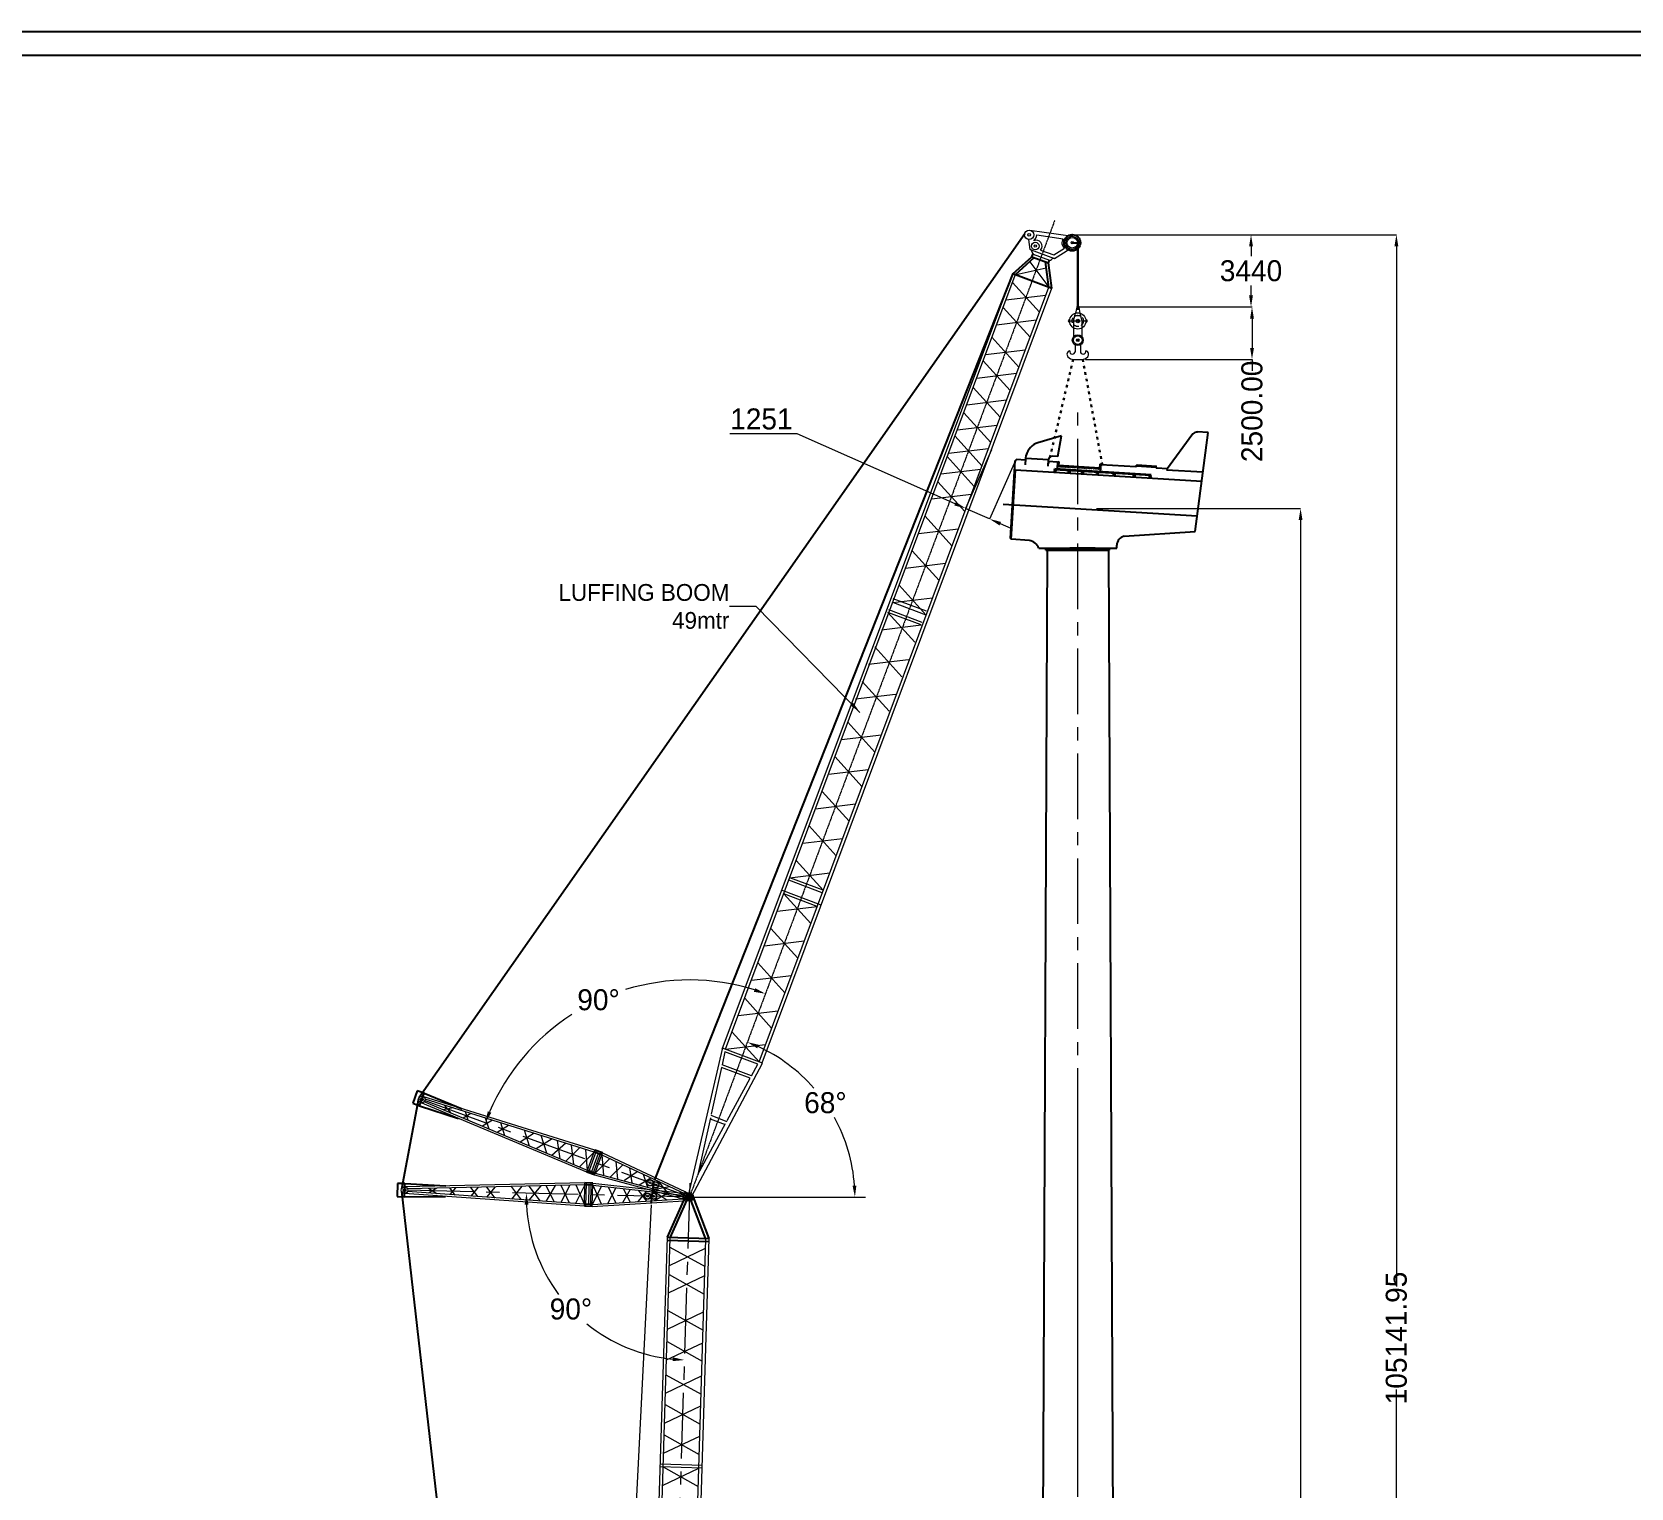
# Model space of a CAD drawing. Header units: millimetres. Extents: x 231823 to 465764730, y -4950 to 144085.
# Drawn here: x 669310 to 745480, y 70034 to 139416 of the extents above; entities that cross this region are included whole.
import ezdxf

# ---------------------------------------------------------------- set-up
doc = ezdxf.new("R2010")
doc.units = ezdxf.units.MM
for name, pattern in [('CENTER', [2, 1.25, -0.25, 0.25, -0.25]), ('DIVIDE2', [0.625, 0.25, -0.125, 0, -0.125, 0, -0.125]), ('HIDDEN', [0.375, 0.25, -0.125])]:
    doc.linetypes.add(name, pattern=pattern)
doc.styles.add('style1', font='aehalf.shx')
doc.dimstyles.new('ISO-25', dxfattribs={"dimtxt": 1000, "dimasz": 550, "dimexe": 1.25, "dimexo": 0.625, "dimgap": 200, "dimtad": 1, "dimtih": 1, "dimtoh": 1, "dimdec": 0, "dimtxsty": 'Standard', "dimcen": 2.5, "dimadec": 0, "dimazin": 0, "dimtfac": 1, "dimtdec": 0, "dimtmove": 0, "dimatfit": 3, "dimfxl": 1, "dimlwd": 5, "dimlwe": 5, "dimarcsym": 0})
doc.dimstyles.get("Standard").update_dxf_attribs({"dimtxt": 1000, "dimasz": 550, "dimexe": 0.18, "dimexo": 150, "dimgap": 0.09, "dimtad": 0, "dimzin": 0, "dimdsep": 46, "dimtxsty": 'style1', "dimcen": 0.09, "dimclrd": 7, "dimclre": 7, "dimadec": 0, "dimazin": 0, "dimtfac": 1, "dimtofl": 0, "dimtmove": 0, "dimatfit": 3, "dimfxl": 1, "dimtolj": 1, "dimtzin": 0, "dimlwd": 5, "dimlwe": 5, "dimarcsym": 0})

# ---------------------------------------------------------------- blocks, each defined once
blk = doc.blocks.new('*D42')
at = {"color": 7, "linetype": 'ByBlock', "lineweight": 5, "ltscale": 50, "transparency": 16777216}
for p, q in [((720013, 116712), (729740, 116712)), ((729740, 116162), (729740, 62847)), ((729740, 25162), (729740, 58376)), ((720072, 24612), (729740, 24612))]:
    blk.add_line(p, q, dxfattribs=at)
at = {"color": 7, "linetype": 'ByBlock', "ltscale": 50, "transparency": 16777216}
for points in [[(729649, 116162), (729832, 116162), (729740, 116712)], [(729649, 25162), (729832, 25162), (729740, 24612)]]:
    blk.add_solid(points, dxfattribs=at)
at = {"layer": 'Defpoints', "color": 0, "linetype": 'ByBlock', "ltscale": 50, "transparency": 16777216}
for p in [(719863, 116712), (719922, 24612), (729740, 24612)]:
    blk.add_point(p, dxfattribs=at)
at = {"color": 0, "linetype": 'ByBlock', "ltscale": 50, "transparency": 16777216, "insert": (729740, 60612), "char_height": 1000, "attachment_point": 5, "rotation": 90, "style": 'style1'}
blk.add_mtext('\\A1;92100.00', dxfattribs=at)
blk = doc.blocks.new('M.Boom-56mtr')
at = {"color": 7, "linetype": 'CENTER', "lineweight": 5, "ltscale": 2500}
blk.add_line((1573, 56648), (0, 0), dxfattribs=at)
at = {"color": 7, "linetype": 'ByBlock', "ltscale": 50}
for p, q in [((524, 54069), (1359, 55958)), ((650, 54040), (1437, 55822)), ((2349, 53985), (1643, 55805)), ((2510, 54013), (1750, 55974)), ((520, 53926), (2506, 53870)), ((524, 54069), (2510, 54013))]:
    blk.add_line(p, q, dxfattribs=at)
at = {"color": 7, "lineweight": 18}
for p, q in [((-811, 7168), (524, 54069)), ((-650, 7223), (650, 54040)), ((1049, 7176), (2349, 53985)), ((1208, 7112), (2510, 54013)), ((2206, 43063), (213, 43119)), ((2209, 43192), (216, 43248)), ((1634, 30067), (-64, 30114)), ((1680, 29894), (-19, 29941)), ((1615, 29376), (-84, 29423)), ((1619, 29505), (-80, 29552)), ((1432, 15205), (-587, 15261)), ((1288, 15771), (-411, 15818)), ((1291, 15900), (-407, 15947)), ((1269, 15080), (-430, 15128)), ((-811, 7168), (-85, 63)), ((1209, 7171), (-810, 7228)), ((1034, 7047), (-642, 7094)), ((-642, 7094), (-571, 6470)), ((91, 54), (1208, 7112)), ((929, 6429), (1034, 7047)), ((929, 6429), (-571, 6470)), ((907, 6300), (-556, 6341)), ((-556, 6341), (-299, 4069)), ((524, 4046), (907, 6300)), ((-299, 4019), (525, 3996)), ((-281, 3905), (32, 1144)), ((-280, 3855), (497, 3833)), ((32, 1144), (497, 3883))]:
    blk.add_line(p, q, dxfattribs=at)
at = {"color": 7, "lineweight": 5}
for p, q in [((614, 52719), (2337, 53550)), ((638, 53597), (2312, 52672)), ((577, 51407), (2300, 52239)), ((601, 52286), (2276, 51360)), ((529, 49688), (2253, 50519)), ((554, 50567), (2228, 49641)), ((488, 48214), (2212, 49045)), ((513, 49092), (2187, 48167)), ((445, 46636), (2168, 47467)), ((469, 47514), (2143, 46589)), ((405, 45211), (2128, 46042)), ((429, 46090), (2104, 45164)), ((365, 43766), (2088, 44597)), ((389, 44644), (2064, 43719)), ((322, 42237), (2046, 43068)), ((347, 43115), (2021, 42189)), ((274, 40480), (1997, 41311)), ((298, 41358), (1973, 40433)), ((225, 38723), (1948, 39555)), ((249, 39602), (1924, 38676)), ((172, 36805), (1895, 37636)), ((196, 37683), (1870, 36758)), ((127, 35210), (1851, 36042)), ((152, 36089), (1826, 35163)), ((79, 33454), (1802, 34285)), ((103, 34332), (1777, 33407)), ((30, 31697), (1753, 32528)), ((54, 32576), (1729, 31650)), ((-19, 29941), (1704, 30772)), ((6, 30819), (1680, 29894)), ((-108, 28545), (1615, 29376)), ((-84, 29423), (1591, 28498)), ((-157, 26788), (1566, 27620)), ((-132, 27667), (1542, 26741)), ((-181, 25910), (1493, 24985)), ((-205, 25032), (1518, 25863)), ((-212, 22973), (1511, 23804)), ((-188, 23852), (1486, 22926)), ((-237, 22095), (1438, 21170)), ((-261, 21217), (1462, 22048)), ((-310, 19460), (1413, 20291)), ((-285, 20338), (1389, 19413)), ((-359, 17704), (1365, 18535)), ((-334, 18582), (1340, 17656)), ((-407, 15947), (1316, 16778)), ((-383, 16825), (1291, 15900)), ((-454, 14249), (1269, 15080)), ((-430, 15128), (1244, 14202)), ((-503, 12493), (1220, 13324)), ((-479, 13371), (1196, 12446)), ((-552, 10736), (1171, 11567)), ((-528, 11614), (1147, 10689)), ((-602, 8940), (1121, 9771)), ((-577, 9818), (1097, 8893)), ((-650, 7223), (1074, 8054)), ((-625, 8101), (1049, 7176))]:
    blk.add_line(p, q, dxfattribs=at)
at = {"color": 7, "lineweight": 18, "ltscale": 50}
blk.add_circle((1554, 55980), 196, dxfattribs=at)
blk.add_circle((0, 0), 106)
blk = doc.blocks.new('Boom divider-01')
at = {"color": 7, "lineweight": 18, "ltscale": 50}
for p, q in [((-4368, -1576), (-70, 140)), ((-4326, -1660), (-308, -56)), ((-3909, -2487), (-229, -214)), ((-3867, -2572), (70, -140)), ((-4707, -1747), (-12189, -5964)), ((-4665, -1831), (-12023, -5980)), ((-4206, -2742), (-4707, -1747)), ((-4137, -2708), (-4638, -1712)), ((-4495, -1746), (-4079, -2573)), ((-3935, -2606), (-4437, -1611)), ((-3867, -2572), (-4368, -1576)), ((-4206, -2742), (-12048, -6243)), ((-4248, -2658), (-11962, -6098))]:
    blk.add_line(p, q, dxfattribs=at)
at = {"color": 7, "linetype": 'CENTER', "lineweight": 5, "ltscale": 2500}
blk.add_line((-269, -135), (-12425, -6257), dxfattribs=at)
at = {"color": 7, "lineweight": 5, "ltscale": 50}
for p, q in [((-2056, -1343), (-1925, -702)), ((-1572, -561), (-883, -618)), ((-1386, -929), (-1022, -341)), ((-3909, -2487), (-3941, -1507)), ((-3642, -1387), (-2963, -1903)), ((-3283, -2100), (-3293, -1248)), ((-2970, -1119), (-2369, -1536)), ((-2667, -1720), (-2645, -989)), ((-2303, -852), (-1710, -1129)), ((-5292, -2184), (-5280, -3118)), ((-4248, -2658), (-5031, -2037)), ((-4665, -1831), (-4632, -2829)), ((-4326, -1660), (-3557, -2270)), ((-6495, -2863), (-6674, -3740)), ((-5549, -3238), (-6270, -2736)), ((-5905, -2530), (-5931, -3409)), ((-4906, -2951), (-5649, -2386)), ((-6989, -3880), (-7706, -3545)), ((-7278, -3304), (-7436, -4079)), ((-6168, -3514), (-6979, -3136)), ((-8893, -4729), (-9392, -4496)), ((-9094, -4328), (-9204, -4868)), ((-8138, -4406), (-8731, -4129)), ((-8388, -3930), (-8516, -4557)), ((-10807, -5294), (-11054, -5693)), ((-9882, -5170), (-10268, -4990)), ((-10037, -4860), (-10122, -5277)), ((-10011, -4735), (-10011, -4736)), ((-9764, -5225), (-9765, -5224)), ((-10691, -5531), (-11158, -5492))]:
    blk.add_line(p, q, dxfattribs=at)
at = {"color": 7, "ltscale": 50}
for p, q in [((-4368, -1576), (-4707, -1747)), ((-4326, -1660), (-4665, -1831)), ((-4600, -1789), (-4600, -1789)), ((-4329, -1653), (-4329, -1653)), ((-3909, -2487), (-4248, -2658)), ((-3867, -2572), (-4206, -2742))]:
    blk.add_line(p, q, dxfattribs=at)
at = {"color": 7, "lineweight": 5}
for p, q in [((-4353, -2270), (-4362, -2267)), ((-4083, -2134), (-4091, -2131))]:
    blk.add_line(p, q, dxfattribs=at)
at = {"color": 7, "linetype": 'ByBlock', "ltscale": 50}
for p, q in [((-12262, -5820), (-10486, -5003)), ((-12262, -5820), (-12568, -5975)), ((-12568, -5975), (-12281, -6540)), ((-11976, -6386), (-12262, -5820)), ((-11976, -6386), (-10259, -5444)), ((-12281, -6540), (-11976, -6386))]:
    blk.add_line(p, q, dxfattribs=at)
for radius in [157, 108]:
    blk.add_circle((0, 0), radius)
at = {"color": 7, "lineweight": 18, "ltscale": 50}
for centre, radius in [((-1783, -898), 151), ((-1783, -898), 139), ((-1522, -766), 151), ((-1522, -766), 139), ((-1522, -766), 39.4), ((-1783, -898), 39.4), ((-12119, -6104), 157)]:
    blk.add_circle(centre, radius, dxfattribs=at)
at = {"color": 7, "lineweight": 18}
blk.add_circle((-12119, -6104), 62.4, dxfattribs=at)
blk.add_circle((-12119, -6104), 62.4, dxfattribs=at)
at = {"color": 7, "linetype": 'HIDDEN', "lineweight": 18, "ltscale": 1500}
for radius in [62.4, 49.9]:
    blk.add_circle((-12119, -6104), radius, dxfattribs=at)
blk = doc.blocks.new('boom divider-02')
at = {"color": 7, "linetype": 'ByBlock', "ltscale": 50}
for p, q in [((-13120, 4638), (-13316, 4036)), ((-12795, 4532), (-13120, 4638)), ((-13316, 4036), (-12991, 3930)), ((-12991, 3930), (-12795, 4532)), ((-12991, 3930), (-11110, 3384)), ((-12795, 4532), (-10959, 3857))]:
    blk.add_line(p, q, dxfattribs=at)
at = {"color": 7, "linetype": 'CENTER', "lineweight": 5, "ltscale": 2500}
blk.add_line((-286, 94), (-13218, 4337), dxfattribs=at)
at = {"color": 7, "lineweight": 18, "ltscale": 50}
for p, q in [((-4915, 1026), (-12942, 4081)), ((-4567, 2085), (-12844, 4379)), ((-4885, 1116), (-12778, 4124)), ((-4597, 1996), (-12738, 4250)), ((-4915, 1026), (-4567, 2085)), ((-4842, 1002), (-4494, 2061)), ((-4417, 1936), (-4705, 1057)), ((-4627, 932), (-4280, 1991)), ((-4554, 908), (-4207, 1967)), ((-4236, 1877), (-245, 172)), ((-4207, 1967), (49, 149)), ((-4554, 908), (-49, -149)), ((-4525, 997), (-293, 5))]:
    blk.add_line(p, q, dxfattribs=at)
at = {"color": 7, "lineweight": 5, "ltscale": 50}
for p, q in [((-11392, 3878), (-11848, 3769)), ((-11477, 3628), (-11781, 3985)), ((-10540, 3642), (-10895, 3406)), ((-10649, 3312), (-10796, 3712)), ((-10605, 3191), (-10605, 3192)), ((-10434, 3712), (-10435, 3711)), ((-9497, 3353), (-9956, 3048)), ((-9638, 2927), (-9827, 3444)), ((-8716, 3136), (-9249, 2783)), ((-8875, 2623), (-9099, 3237)), ((-7488, 2796), (-8147, 2359)), ((-7689, 2184), (-7961, 2927)), ((-6622, 2556), (-7367, 2062)), ((-6850, 1864), (-7157, 2705)), ((-5969, 2376), (-6608, 1772)), ((-6216, 1623), (-6373, 2488)), ((-5558, 1372), (-5686, 2297)), ((-5290, 2188), (-5942, 1518)), ((-4597, 1996), (-5279, 1265)), ((-4885, 1116), (-5002, 2108)), ((-4525, 997), (-3855, 1715)), ((-4236, 1877), (-4122, 903)), ((-3559, 1588), (-3442, 743)), ((-3808, 829), (-3213, 1440)), ((-3120, 712), (-2530, 1142)), ((-2893, 1304), (-2763, 584)), ((-2404, 500), (-1859, 862)), ((-2233, 1022), (-2008, 407)), ((-1638, 320), (-965, 480)), ((-1509, 712), (-1062, 185))]:
    blk.add_line(p, q, dxfattribs=at)
at = {"color": 7, "ltscale": 50}
for p, q in [((-4236, 1877), (-4597, 1996)), ((-4207, 1967), (-4567, 2085)), ((-4521, 1979), (-4521, 1979)), ((-4234, 1885), (-4234, 1885)), ((-4554, 908), (-4915, 1026)), ((-4525, 997), (-4885, 1116))]:
    blk.add_line(p, q, dxfattribs=at)
at = {"color": 7, "lineweight": 5}
for p, q in [((-4687, 1465), (-4690, 1473)), ((-4399, 1370), (-4402, 1379))]:
    blk.add_line(p, q, dxfattribs=at)
at = {"color": 7, "lineweight": 18, "ltscale": 50}
for centre, radius in [((-12893, 4230), 157), ((-1897, 623), 151), ((-1897, 623), 139), ((-1897, 623), 39.4), ((-1619, 531), 151), ((-1619, 531), 139), ((-1619, 531), 39.4), ((0, 0), 157), ((0, 0), 157)]:
    blk.add_circle(centre, radius, dxfattribs=at)
at = {"color": 7, "lineweight": 18}
for centre in [(-12893, 4230), (-12893, 4230), (0, 0), (0, 0), (0, 0), (0, 0)]:
    blk.add_circle(centre, 62.4, dxfattribs=at)
at = {"color": 7, "linetype": 'HIDDEN', "lineweight": 18, "ltscale": 1500}
for centre, radius in [((-12893, 4230), 62.4), ((-12893, 4230), 49.9), ((0, 0), 62.4), ((0, 0), 62.4), ((0, 0), 49.9), ((0, 0), 49.9)]:
    blk.add_circle(centre, radius, dxfattribs=at)
blk.add_arc((-71, 31), 223, 112.82222, 216.46257)
blk = doc.blocks.new('*D43')
at = {"color": 7, "linetype": 'ByBlock', "lineweight": 5, "ltscale": 50, "transparency": 16777216}
for start, end in [(50.75056, 85.30582), (2.90398, 37.45924)]:
    blk.add_arc((699622, 24612), 10853, start, end, dxfattribs=at)
at = {"color": 7, "linetype": 'ByBlock', "ltscale": 50, "transparency": 16777216}
for points in [[(700505, 35336), (700515, 35519), (699961, 35459)], [(710552, 25164), (710369, 25159), (710475, 24612)]]:
    blk.add_solid(points, dxfattribs=at)
at = {"layer": 'Defpoints', "color": 0, "linetype": 'ByBlock', "ltscale": 50, "transparency": 16777216}
for p in [(701412, 81900), (699950, 35095), (709077, 29940), (684960, 24612), (735159, 24612)]:
    blk.add_point(p, dxfattribs=at)
at = {"color": 0, "linetype": 'ByBlock', "ltscale": 50, "transparency": 16777216, "insert": (707415, 32165), "char_height": 1000, "attachment_point": 5, "rotation": 314.1049, "style": 'style1'}
blk.add_mtext('\\A1;88.2°', dxfattribs=at)
blk = doc.blocks.new('*D40')
at = {"color": 7, "linetype": 'ByBlock', "lineweight": 5, "ltscale": 50, "transparency": 16777216}
for p, q in [((719277, 126313), (727426, 126313)), ((727426, 125763), (727426, 124363)), ((719496, 123813), (727426, 123813)), ((727426, 123813), (727426, 123263))]:
    blk.add_line(p, q, dxfattribs=at)
at = {"color": 7, "linetype": 'ByBlock', "ltscale": 50, "transparency": 16777216}
for points in [[(727334, 125763), (727518, 125763), (727426, 126313)], [(727334, 124363), (727518, 124363), (727426, 123813)]]:
    blk.add_solid(points, dxfattribs=at)
at = {"layer": 'Defpoints', "color": 0, "linetype": 'ByBlock', "ltscale": 50, "transparency": 16777216}
for p in [(719127, 126313), (727426, 126313), (719346, 123813)]:
    blk.add_point(p, dxfattribs=at)
at = {"color": 0, "linetype": 'ByBlock', "ltscale": 50, "transparency": 16777216, "insert": (727426, 121337), "char_height": 1000, "attachment_point": 5, "rotation": 90, "style": 'style1'}
blk.add_mtext('\\A1;2500.00', dxfattribs=at)
blk = doc.blocks.new('*D41')
at = {"color": 7, "linetype": 'ByBlock', "lineweight": 5, "ltscale": 50, "transparency": 16777216}
for p, q in [((719079, 129754), (734304, 129754)), ((734304, 129204), (734304, 79634)), ((734304, 25162), (734304, 74732)), ((723840, 24612), (734304, 24612))]:
    blk.add_line(p, q, dxfattribs=at)
at = {"color": 7, "linetype": 'ByBlock', "ltscale": 50, "transparency": 16777216}
for points in [[(734212, 129204), (734396, 129204), (734304, 129754)], [(734212, 25162), (734396, 25162), (734304, 24612)]]:
    blk.add_solid(points, dxfattribs=at)
at = {"layer": 'Defpoints', "color": 0, "linetype": 'ByBlock', "ltscale": 50, "transparency": 16777216}
for p in [(718929, 129754), (723690, 24612), (734304, 24612)]:
    blk.add_point(p, dxfattribs=at)
at = {"color": 0, "linetype": 'ByBlock', "ltscale": 50, "transparency": 16777216, "insert": (734304, 77183), "char_height": 1000, "attachment_point": 5, "rotation": 90, "style": 'style1'}
blk.add_mtext('\\A1;105141.95', dxfattribs=at)
blk = doc.blocks.new('49m Main boom')
at = {"color": 7, "linetype": 'CENTER', "lineweight": 5, "ltscale": 20}
blk.add_line((9226, 48826), (0, 0), dxfattribs=at)
at = {"color": 7, "lineweight": 18, "ltscale": 50}
for p, q in [((8130, 48161), (10208, 48229)), ((8498, 47998), (9771, 48025)), ((8317, 47256), (8167, 47722)), ((8317, 47256), (9529, 47030)), ((8802, 47320), (9465, 47196)), ((9465, 47196), (9904, 47606)), ((9529, 47030), (10162, 47612)), ((8492, 47072), (9299, 46921))]:
    blk.add_line(p, q, dxfattribs=at)
for p, q in [((7685, 45978), (8454, 46934)), ((7820, 45960), (8569, 46912)), ((8454, 46934), (8481, 47075)), ((9490, 45644), (9121, 46810)), ((9278, 46780), (9305, 46921)), ((9647, 45614), (9278, 46780)), ((7685, 45985), (9647, 45614))]:
    blk.add_line(p, q)
at = {"color": 7, "lineweight": 5, "ltscale": 50}
for p, q in [((9219, 46511), (7864, 45951)), ((8393, 46683), (9485, 45645))]:
    blk.add_line(p, q, dxfattribs=at)
at = {"color": 7, "linetype": 'ByBlock', "ltscale": 50}
blk.add_line((8454, 46934), (9279, 46778), dxfattribs=at)
at = {"color": 7, "lineweight": 18}
for p, q in [((334, 7206), (7690, 45984)), ((502, 7235), (7815, 45931)), ((2172, 6919), (9490, 45644)), ((2330, 6890), (9647, 45614)), ((6374, 29429), (4705, 29744)), ((6246, 28750), (4576, 29065)), ((6270, 28877), (4600, 29192)), ((6392, 29250), (4722, 29566)), ((3769, 15368), (2099, 15684)), ((3793, 15495), (2123, 15810)), ((3822, 14786), (1837, 15161)), ((3640, 14689), (1971, 15005)), ((334, 7206), (-74, 70)), ((98, 39), (2337, 6888)), ((2337, 6888), (345, 7265)), ((490, 7106), (461, 6479)), ((2137, 6795), (490, 7106)), ((455, 6349), (349, 4065)), ((1893, 6077), (455, 6349)), ((1935, 6201), (461, 6479)), ((1935, 6201), (2137, 6795)), ((1158, 3912), (1893, 6077)), ((341, 3900), (213, 1125)), ((333, 3851), (1098, 3706)), ((341, 4015), (1151, 3862)), ((213, 1125), (1105, 3756))]:
    blk.add_line(p, q, dxfattribs=at)
at = {"color": 7, "lineweight": 5}
for p, q in [((7582, 44702), (9415, 45249)), ((7745, 45565), (9252, 44386)), ((7510, 44317), (9016, 43139)), ((7346, 43454), (9180, 44002)), ((7228, 42829), (8735, 41650)), ((7065, 41966), (8898, 42514)), ((6843, 40791), (8676, 41339)), ((7006, 41654), (8513, 40475)), ((6591, 39457), (8424, 40005)), ((6754, 40321), (8261, 39142)), ((6516, 39059), (8023, 37880)), ((6353, 38196), (8186, 38744)), ((6132, 37028), (7965, 37576)), ((6295, 37891), (7802, 36713)), ((6101, 36861), (7607, 35682)), ((5937, 35997), (7770, 36545)), ((5701, 34746), (7534, 35294)), ((5864, 35609), (7371, 34430)), ((5375, 33019), (7208, 33567)), ((5538, 33883), (7045, 32704)), ((5212, 32156), (6718, 30977)), ((5048, 31293), (6881, 31840)), ((4722, 29566), (6555, 30114)), ((4885, 30429), (6392, 29250)), ((4576, 29065), (6083, 27886)), ((4413, 28202), (6246, 28750)), ((4087, 26475), (5920, 27023)), ((4250, 27339), (5757, 26160)), ((3761, 24749), (5594, 25296)), ((3924, 25612), (5430, 24433)), ((3428, 22717), (5261, 23265)), ((3591, 23580), (5098, 22402)), ((3102, 20990), (4935, 21538)), ((3265, 21854), (4772, 20675)), ((2775, 19264), (4608, 19812)), ((2939, 20127), (4445, 18948)), ((2612, 18400), (4119, 17222)), ((2449, 17537), (4282, 18085)), ((2123, 15810), (3956, 16358)), ((2286, 16674), (3793, 15495)), ((1807, 14141), (3640, 14689)), ((1971, 15005), (3477, 13826)), ((1481, 12415), (3314, 12963)), ((1644, 13278), (3151, 12099)), ((1318, 11551), (2825, 10373)), ((1155, 10688), (2988, 11236)), ((821, 8923), (2654, 9470)), ((984, 9786), (2491, 8607)), ((502, 7235), (2335, 7783)), ((666, 8098), (2172, 6919))]:
    blk.add_line(p, q, dxfattribs=at)
at = {"color": 7, "lineweight": 18, "ltscale": 50}
for centre, radius in [((8145, 47941), 220), ((8145, 47941), 65.3), ((10230, 47917), 313), ((10230, 47917), 253), ((8519, 47462), 183), ((8519, 47462), 57.2), ((10230, 47917), 53.9)]:
    blk.add_circle(centre, radius, dxfattribs=at)
at = {"color": 7, "ltscale": 50}
blk.add_circle((10230, 47917), 388, dxfattribs=at)
blk.add_circle((0, 0), 106)
at = {"color": 7, "lineweight": 18, "ltscale": 50}
for centre, radius, start, end in [((8145, 47941), 357, 317.05911, 9.08923), ((10044, 47881), 309, 152.25736, 242.96992), ((8304, 47144), 113, 3.48073, 83.18774), ((8568, 47471), 279, 327.05779, 125.48363), ((8515, 47169), 100, 190.55848, 256.90988), ((9313, 47021), 100, 261.98242, 328.33381), ((9501, 46921), 113, 75.70455, 155.41156)]:
    blk.add_arc(centre, radius, start, end, dxfattribs=at)
blk = doc.blocks.new('*D56')
at = {"color": 0, "lineweight": 5, "transparency": 16777216}
for p, q in [((705756, 120270), (702556, 120270)), ((713282, 116939), (705756, 120270)), ((715019, 119507), (713784, 116715)), ((716164, 119001), (714928, 116209)), ((714929, 116210), (713785, 116717)), ((715432, 115988), (715935, 115765))]:
    blk.add_line(p, q, dxfattribs=at)
at = {"color": 0, "transparency": 16777216}
for points in [[(713319, 117023), (713244, 116855), (713785, 116717)], [(715469, 116071), (715395, 115904), (714929, 116210)]]:
    blk.add_solid(points, dxfattribs=at)
at = {"layer": 'Defpoints', "color": 0, "transparency": 16777216}
for p in [(715020, 119508), (716164, 119001), (713785, 116717)]:
    blk.add_point(p, dxfattribs=at)
at = {"color": 0, "transparency": 16777216, "insert": (704056, 120970), "char_height": 1000, "attachment_point": 5}
blk.add_mtext('1251', dxfattribs=at)
blk = doc.blocks.new('*D57')
at = {"color": 0, "lineweight": 5, "transparency": 16777216}
for start, end in [(41.20485, 65.49998), (3.99733, 28.76392)]:
    blk.add_arc((700625, 83896), 7885, start, end, dxfattribs=at)
at = {"color": 0, "transparency": 16777216}
for points in [[(703860, 90986), (703930, 91156), (703387, 91281)], [(708582, 84449), (708399, 84442), (708510, 83896)]]:
    blk.add_solid(points, dxfattribs=at)
at = {"layer": 'Defpoints', "color": 0, "transparency": 16777216}
for p in [(718029, 130438), (707874, 86998), (700625, 83896), (700625, 83896), (709013, 83896)]:
    blk.add_point(p, dxfattribs=at)
at = {"color": 0, "transparency": 16777216, "insert": (707104, 88390), "char_height": 1000, "attachment_point": 5}
blk.add_mtext('68%%D', dxfattribs=at)
blk = doc.blocks.new('*D67')
at = {"color": 0, "lineweight": 5, "transparency": 16777216}
for start, end in [(72.54332, 107.11176), (122.78915, 156.90737)]:
    blk.add_arc((700625, 83896), 10347, start, end, dxfattribs=at)
at = {"color": 0, "transparency": 16777216}
for points in [[(703759, 93853), (703699, 93679), (704249, 93587)], [(691192, 87920), (691022, 87988), (690905, 87443)]]:
    blk.add_solid(points, dxfattribs=at)
at = {"layer": 'Defpoints', "color": 0, "transparency": 16777216}
for p in [(718029, 130438), (698891, 94096), (687556, 88665), (700342, 83999), (700625, 83896)]:
    blk.add_point(p, dxfattribs=at)
at = {"color": 0, "transparency": 16777216, "insert": (696297, 93294), "char_height": 1000, "attachment_point": 5}
blk.add_mtext('90°', dxfattribs=at)
blk = doc.blocks.new('*D68')
at = {"color": 0, "lineweight": 5, "transparency": 16777216}
for start, end in [(182.65657, 216.65403), (231.01251, 264.15053)]:
    blk.add_arc((700625, 83896), 7765, start, end, dxfattribs=at)
at = {"color": 0, "transparency": 16777216}
for points in [[(692777, 83535), (692960, 83537), (692862, 84086)], [(699839, 76263), (699827, 76080), (700382, 76135)]]:
    blk.add_solid(points, dxfattribs=at)
at = {"layer": 'Defpoints', "color": 0, "transparency": 16777216}
for p in [(700646, 84565), (686718, 84236), (700324, 83903), (693799, 80195), (698875, 27923)]:
    blk.add_point(p, dxfattribs=at)
at = {"color": 0, "transparency": 16777216, "insert": (694983, 78560), "char_height": 1000, "attachment_point": 5}
blk.add_mtext('90°', dxfattribs=at)
blk = doc.blocks.new('*D72')
at = {"color": 0, "lineweight": 5, "transparency": 16777216}
for p, q in [((718929, 129754), (727380, 129754)), ((727379, 129204), (727379, 128733)), ((727379, 126863), (727379, 127333)), ((719127, 126313), (727380, 126313))]:
    blk.add_line(p, q, dxfattribs=at)
at = {"color": 0, "transparency": 16777216}
for points in [[(727287, 129204), (727471, 129204), (727379, 129754)], [(727287, 126863), (727471, 126863), (727379, 126313)]]:
    blk.add_solid(points, dxfattribs=at)
at = {"layer": 'Defpoints', "color": 0, "transparency": 16777216}
for p in [(718929, 129754), (719127, 126313), (727379, 126313)]:
    blk.add_point(p, dxfattribs=at)
at = {"color": 0, "transparency": 16777216, "insert": (727379, 128033), "char_height": 1000, "attachment_point": 5}
blk.add_mtext('3440', dxfattribs=at)

msp = doc.modelspace()

# ---------------------------------------------------------------- linework, layer by layer
at = {"color": 7, "linetype": 'ByBlock', "ltscale": 50}
for p, q in [((687757.01, 88658.92), (716601.262, 129812.186)), ((686912.737, 84173.656), (693331.279, 28103.963))]:
    msp.add_line(p, q, dxfattribs=at)
for p, q in [((718862.609, 129371.578), (719250.26, 129371.578)), ((719126.683, 126240.074), (719126.678, 129371.578)), ((719126.679, 129371.578), (719126.679, 126182.046)), ((716026.772, 127901.22), (698957.027, 84714.612)), ((719126.688, 126199.198), (719126.688, 126334.878)), ((725334.575, 120323.09), (724813.56, 120354.811)), ((718358.534, 120167.8), (717230.527, 119845.869)), ((718174.741, 119183.824), (718358.534, 120167.8)), ((724608.995, 120261.012), (723350.862, 118550.336)), ((724718.831, 115620.525), (725334.575, 120323.09)), ((715915.589, 115280.37), (716142.221, 119002.739)), ((716141.491, 119002.788), (716186.582, 118999.768)), ((716186.582, 118999.768), (716189.871, 119043.717)), ((716651.343, 119015.621), (716189.871, 119043.717)), ((716637.284, 118784.702), (716656.045, 119092.836)), ((716656.045, 119092.836), (716665.425, 119246.903)), ((717735.065, 119027.141), (716656.045, 119092.836)), ((717716.305, 118719.007), (717735.065, 119027.141)), ((718168.11, 118923.274), (717730.364, 118949.926)), ((718174.904, 119184.699), (717922.105, 119200.091)), ((718170.132, 118942.326), (718132.335, 118586.294)), ((718170.132, 118942.326), (718222.934, 118939.111)), ((718222.934, 118939.111), (718203.024, 118751.569)), ((715958.586, 115242.95), (716159.131, 118536.851)), ((716111.912, 118504.923), (716157.003, 118501.903)), ((725029.97, 117996.761), (716159.131, 118536.851)), ((725030.225, 117991.901), (716159.386, 118531.99)), ((718020.054, 118557.047), (718034.759, 118592.235)), ((722610.116, 118277.587), (718020.054, 118557.047)), ((718026.721, 118518.515), (718029.033, 118556.5)), ((722615.216, 118313.359), (718034.759, 118592.235)), ((718044.125, 118517.455), (718046.438, 118555.44)), ((718061.53, 118516.396), (718063.843, 118554.381)), ((720160.164, 118632.411), (718203.024, 118751.569)), ((718699.317, 118477.565), (718701.63, 118515.55)), ((718716.722, 118476.505), (718719.034, 118514.49)), ((718734.126, 118475.445), (718736.439, 118513.431)), ((719331.82, 118439.056), (719334.133, 118477.041)), ((719349.225, 118437.996), (719351.538, 118475.981)), ((719366.63, 118436.936), (719368.942, 118474.921)), ((720042.057, 118395.814), (720044.37, 118433.799)), ((720059.461, 118394.754), (720061.774, 118432.739)), ((720076.866, 118393.695), (720079.179, 118431.68)), ((720174.831, 118820.273), (720160.164, 118632.411)), ((720174.831, 118820.273), (720227.587, 118817.061)), ((720227.587, 118817.061), (720199.743, 118460.422)), ((721884.089, 118697.032), (720226.097, 118797.976)), ((720845.792, 118346.879), (720848.105, 118384.865)), ((720863.197, 118345.82), (720865.51, 118383.805)), ((720880.602, 118344.76), (720882.914, 118382.745)), ((721795.829, 118289.038), (721798.141, 118327.023)), ((721813.233, 118287.978), (721815.546, 118325.963)), ((721830.638, 118286.918), (721832.951, 118324.903)), ((721923.233, 118725.722), (721928.623, 118770.638)), ((721924.87, 118739.367), (722862.233, 118682.297)), ((721927.562, 118761.8), (722864.925, 118704.73)), ((721948.974, 118782.717), (722855.3, 118727.537)), ((722558.443, 118242.607), (722560.756, 118280.592)), ((722575.848, 118241.547), (722578.161, 118279.532)), ((722593.253, 118240.488), (722595.565, 118278.473)), ((722610.116, 118277.587), (722615.216, 118313.359)), ((722861.202, 118673.71), (722866.228, 118715.589)), ((723391.264, 118605.269), (722892.101, 118635.66)), ((723350.862, 118550.336), (725089.399, 118450.627)), ((715569.573, 116919.69), (724815.234, 116356.78)), ((715915.589, 115280.37), (715960.714, 115277.897)), ((716821.284, 115190.426), (715958.586, 115242.95)), ((721336.061, 115388.49), (724718.831, 115620.525)), ((717664.538, 114721.183), (717262.036, 25788.729)), ((717272.459, 114811.623), (720980.916, 114811.623)), ((720588.837, 114721.142), (720991.34, 25788.729)), ((720980.916, 114811.623), (720980.916, 114965.178)), ((687729.14, 88575.006), (686909.338, 84272.087)), ((698799.664, 83590.322), (698948.207, 84679.488))]:
    msp.add_line(p, q)
at = {"color": 7, "lineweight": 13}
for p, q in [((718929.054, 125647.524), (719021.836, 126020.68)), ((719080.405, 126300.366), (719021.836, 126020.68)), ((719172.951, 126300.366), (719231.495, 126020.68)), ((719231.495, 126020.68), (719324.277, 125647.524)), ((718929.054, 125647.524), (718929.054, 124899.316)), ((719324.277, 125647.524), (719324.277, 124899.316)), ((719004.369, 124499.259), (719004.369, 124164.89)), ((719248.962, 124499.259), (719248.962, 124164.89)), ((718907.227, 123813.19), (719346.114, 123813.19))]:
    msp.add_line(p, q, dxfattribs=at)
at = {"color": 7, "linetype": 'CENTER', "lineweight": 13, "ltscale": 300}
msp.add_line((718739.065, 125647.524), (719514.267, 125647.524), dxfattribs=at)
at = {"color": 7, "linetype": 'DIVIDE2', "lineweight": 30, "ltscale": 500}
for p, q in [((718907.227, 123813.19), (717730.364, 118849.926)), ((719363.167, 123814.533), (720313.976, 118692.626))]:
    msp.add_line(p, q, dxfattribs=at)
at = {"color": 7, "linetype": 'CENTER', "lineweight": 5, "ltscale": 2500}
for p, q in [((719126.688, 71911.623), (719126.688, 121738.944)), ((719126.688, 24611.623), (719126.688, 87621.153))]:
    msp.add_line(p, q, dxfattribs=at)
at = {"color": 7, "ltscale": 50}
for p, q in [((717609.774, 114721.184), (717609.774, 114811.623)), ((717609.774, 114721.184), (720643.601, 114721.141)), ((719953.215, 114811.623), (718749.838, 114811.623)), ((720643.601, 114721.141), (720643.601, 114847.174))]:
    msp.add_line(p, q, dxfattribs=at)
at = {"lineweight": 9}
msp.add_line((700624.673, 83895.805), (709013.229, 83895.805), dxfattribs=at)
at = {"color": 7, "lineweight": 9, "ltscale": 50}
msp.add_line((698812.691, 83520.697), (696011.098, 28014.588), dxfattribs=at)
at = {"color": 7, "ltscale": 50}
for points in [[(587601.03, 1615.561), (781556.439, 1615.561), (781556.439, 139416.414), (587601.03, 139416.414)], [(588728.718, 2743.249), (780428.751, 2743.249), (780428.751, 138288.727), (588728.718, 138288.727)]]:
    msp.add_lwpolyline(points, close=True, dxfattribs=at)
for points in [[(718013.678, 118519.309), (718074.573, 118515.602), (718070.934, 118455.838), (718010.039, 118459.545)], [(718686.274, 118478.359), (718747.169, 118474.651), (718743.53, 118414.888), (718682.635, 118418.595)], [(719318.777, 118439.85), (719379.672, 118436.142), (719376.034, 118376.379), (719315.139, 118380.086)], [(720029.014, 118396.608), (720089.909, 118392.9), (720086.27, 118333.137), (720025.375, 118336.844)], [(720832.749, 118347.674), (720893.645, 118343.966), (720890.006, 118284.202), (720829.111, 118287.91)], [(721782.786, 118289.832), (721843.681, 118286.124), (721840.042, 118226.361), (721779.147, 118230.068)], [(722545.4, 118243.401), (722606.295, 118239.693), (722602.657, 118179.93), (722541.762, 118183.637)]]:
    msp.add_lwpolyline(points, close=True)
at = {"color": 7, "lineweight": 13}
for centre, radius in [((719126.666, 125647.524), 387.601), ((719126.666, 125647.524), 83.509), ((719126.683, 126240.074), 48.715), ((719126.666, 125647.524), 46.256), ((719126.666, 124729.4), 260.618), ((719126.666, 125647.524), 18.819), ((719126.666, 124731.611), 58.994), ((719126.666, 124731.611), 29.154)]:
    msp.add_circle(centre, radius, dxfattribs=at)
at = {"color": 7, "linetype": 'HIDDEN', "lineweight": 13, "ltscale": 1000}
msp.add_circle((719126.666, 125647.524), 266.574, dxfattribs=at)
at = {"color": 7, "lineweight": 13, "ltscale": 50}
msp.add_circle((719126.666, 124731.611), 210.959, dxfattribs=at)
for centre, radius in [((718184.326, 118835.811), 5.595), ((718184.326, 118835.811), 2.986), ((718184.326, 118835.811), 2.986), ((718187.9, 118869.485), 5.595), ((718187.9, 118869.485), 2.986), ((718187.9, 118869.485), 2.986), ((718191.376, 118902.223), 5.595), ((718191.376, 118902.223), 2.986), ((718191.376, 118902.223), 2.986), ((718172.732, 118717.305), 5.595), ((718172.732, 118717.305), 2.986), ((718172.732, 118717.305), 2.986), ((718175.816, 118755.658), 5.595), ((718175.816, 118755.658), 2.986), ((718175.816, 118755.658), 2.986), ((718180.536, 118800.118), 5.595), ((718180.536, 118800.118), 2.986), ((718180.536, 118800.118), 2.986), ((718225.961, 118714.064), 5.595), ((718225.961, 118714.064), 2.986), ((718225.961, 118714.064), 2.986), ((718280.863, 118710.722), 5.595), ((718280.863, 118710.722), 2.986), ((718280.863, 118710.722), 2.986), ((718334.087, 118707.481), 5.595), ((718334.087, 118707.481), 2.986), ((718334.087, 118707.481), 2.986), ((718389.44, 118704.111), 5.595), ((718389.44, 118704.111), 2.986), ((718389.44, 118704.111), 2.986), ((718441.528, 118700.94), 5.595), ((718441.528, 118700.94), 2.986), ((718441.528, 118700.94), 2.986), ((718493.228, 118697.792), 5.595), ((718493.228, 118697.792), 2.986), ((718493.228, 118697.792), 2.986), ((718544.399, 118694.677), 5.595), ((718544.399, 118694.677), 2.986), ((718544.399, 118694.677), 2.986), ((718605.012, 118690.986), 5.595), ((718605.012, 118690.986), 2.986), ((718605.012, 118690.986), 2.986), ((718674.852, 118686.734), 5.595), ((718674.852, 118686.734), 2.986), ((718674.852, 118686.734), 2.986), ((718752.066, 118682.033), 5.595), ((718752.066, 118682.033), 2.986), ((718752.066, 118682.033), 2.986), ((718827.116, 118677.464), 5.595), ((718827.116, 118677.464), 2.986), ((718827.116, 118677.464), 2.986), ((718897.581, 118673.174), 5.595), ((718897.581, 118673.174), 2.986), ((718897.581, 118673.174), 2.986), ((718970.026, 118668.763), 5.595), ((718970.026, 118668.763), 2.986), ((718970.026, 118668.763), 2.986), ((719035.408, 118664.782), 5.595), ((719035.408, 118664.782), 2.986), ((719035.408, 118664.782), 2.986), ((719095.893, 118661.1), 5.595), ((719095.893, 118661.1), 2.986), ((719095.893, 118661.1), 2.986), ((719167.583, 118656.735), 5.595), ((719167.583, 118656.735), 2.986), ((719167.583, 118656.735), 2.986), ((719232.054, 118652.81), 5.595), ((719232.054, 118652.81), 2.986), ((719232.054, 118652.81), 2.986), ((719305.126, 118648.361), 5.595), ((719305.126, 118648.361), 2.986), ((719305.126, 118648.361), 2.986), ((719371.649, 118644.311), 5.595), ((719371.649, 118644.311), 2.986), ((719371.649, 118644.311), 2.986), ((719450.676, 118639.499), 5.595), ((719450.676, 118639.499), 2.986), ((719450.676, 118639.499), 2.986), ((719528.554, 118634.758), 5.595), ((719528.554, 118634.758), 2.986), ((719528.554, 118634.758), 2.986), ((719613.206, 118629.604), 5.595), ((719613.206, 118629.604), 2.986), ((719613.206, 118629.604), 2.986), ((719693.024, 118624.744), 5.595), ((719693.024, 118624.744), 2.986), ((719693.024, 118624.744), 2.986), ((719776.329, 118619.672), 5.595), ((719776.329, 118619.672), 2.986), ((719776.329, 118619.672), 2.986), ((719871.637, 118613.869), 5.595), ((719871.637, 118613.869), 2.986), ((719871.637, 118613.869), 2.986), ((719954.348, 118608.834), 5.595), ((719954.348, 118608.834), 2.986), ((719954.348, 118608.834), 2.986), ((720031.83, 118604.116), 5.595), ((720031.83, 118604.116), 2.986), ((720031.83, 118604.116), 2.986), ((720104.9, 118599.668), 5.595), ((720104.9, 118599.668), 2.986), ((720104.9, 118599.668), 2.986), ((720177.963, 118595.219), 5.595), ((720177.963, 118595.219), 2.986), ((720177.963, 118595.219), 2.986), ((720181.048, 118633.572), 5.595), ((720181.048, 118633.572), 2.986), ((720181.048, 118633.572), 2.986), ((720185.767, 118678.032), 5.595), ((720185.767, 118678.032), 2.986), ((720185.767, 118678.032), 2.986), ((720189.557, 118713.725), 5.595), ((720189.557, 118713.725), 2.986), ((720189.557, 118713.725), 2.986), ((720193.132, 118747.399), 5.595), ((720193.132, 118747.399), 2.986), ((720193.132, 118747.399), 2.986), ((720196.607, 118780.138), 5.595), ((720196.607, 118780.138), 2.986), ((720196.607, 118780.138), 2.986)]:
    msp.add_circle(centre, radius)
at = {"color": 7, "lineweight": 13}
for centre, radius, start, end in [((718739.065, 125647.524), 66.969, 85.04406069, 274.95593929), ((718739.065, 125647.524), 38.557, 87.14908231, 272.85091769), ((719514.267, 125647.524), 66.969, 265.04406071, 94.95593929), ((719514.267, 125647.524), 38.557, 267.14908231, 92.85091769), ((718739.065, 125647.524), 20.281, 88.50083836, 271.49916164), ((719514.267, 125647.524), 20.281, 268.50083834, 91.49916164), ((718790.237, 124056.553), 179.146, 105.67842426, 220.6122785), ((718888.374, 124207.202), 148.166, 171.52692794, 264.71842687), ((718857.748, 124206.962), 148.273, 276.5787889, 351.43929639), ((719395.584, 124206.962), 148.273, 188.56070361, 263.4212111), ((719364.957, 124207.202), 148.166, 275.28157313, 8.47307206), ((719463.094, 124056.553), 179.146, 319.3877215, 74.32157572), ((718926.55, 124167.601), 354.938, 219.89699325, 273.1215297), ((719326.782, 124167.601), 354.938, 266.8784703, 320.10300675)]:
    msp.add_arc(centre, radius, start, end, dxfattribs=at)
for centre, radius, start, end in [((719126.678, 126223.292), 89.897, 59.0204965, 120.9795035), ((724806.576, 120100.077), 254.83, 84.60232703, 140.83618781), ((717501.028, 119024.602), 864.668, 108.23033523, 165.10232342), ((717921.542, 119013.086), 187.006, 89.82739474, 175.68969641), ((721880.523, 118742.945), 46.052, 274.44076033, 338.03776625), ((721949.25, 118759.069), 23.65, 90.66923743, 150.71506345), ((722853.61, 118715.02), 12.63, 2.58112478, 82.31028213), ((722895.702, 118670.155), 34.682, 172.19888845, 264.04079856), ((716682.314, 114566.816), 638.907, 22.5298948, 77.437035), ((721438.881, 114941.594), 458.571, 102.95684899, 177.05200119)]:
    msp.add_arc(centre, radius, start, end)

# ---------------------------------------------------------------- block references
for name, p, rotation in [('49m Main boom', (700624.756, 83895.707), 350.1979664595311), ('Boom divider-01', (700624.816, 83895.76), 331.8655837645685), ('boom divider-02', (700624.744, 83895.801), 358.1173685654585), ('M.Boom-56mtr', (698875.271, 27923.029), 359.8)]:
    msp.add_blockref(name, p, dxfattribs=dict(rotation=rotation))

# ---------------------------------------------------------------- texts
at = {"color": 7, "ltscale": 50, "insert": (702532.679, 112037.123), "char_height": 800, "attachment_point": 6}
msp.add_mtext('{\\fVijaya|b0|i0|c0|p34;LUFFING BOOM\\P49mtr}', dxfattribs=at)

# ---------------------------------------------------------------- dimensions: what is measured, and where the dimension line sits
for base, line1, line2, picture, middle in [((698890.527, 94096.266), ((718028.702, 130438.003), (700624.756, 83895.707)), ((700342.189, 83999.027), (687556.174, 88664.539)), '*D67', (696297.099, 93294.094)), ((693798.838, 80194.536), ((700645.609, 84564.701), (698875.271, 27923.029)), ((700324.224, 83903.121), (686717.676, 84236.3)), '*D68', (694983.354, 78560.344))]:
    dim = msp.add_angular_dim_2l(base=base, line1=line1, line2=line2, dimstyle='ISO-25')
    dim.commit()
    dim.dimension.update_dxf_attribs({"geometry": picture, "text_midpoint": middle})
dim = msp.add_angular_dim_2l(base=(707874.065, 86997.722), line1=((700624.673, 83895.805), (709013.229, 83895.805)), line2=((718028.702, 130438.003), (700624.756, 83895.707)), text='68%%D', dimstyle='ISO-25')
dim.commit()
dim.dimension.update_dxf_attribs({"geometry": '*D57', "text_midpoint": (707103.616, 88390.099)})
at = {"color": 7, "linetype": 'ByBlock', "ltscale": 50}
dim = msp.add_linear_dim(base=(734303.879, 24611.623), p1=(718928.605, 129753.57), p2=(723689.54, 24611.623), angle=90, dimstyle='Standard', dxfattribs=at)
dim.commit()
dim.dimension.update_dxf_attribs({"geometry": '*D41', "text_midpoint": (734303.879, 77182.596)})
dim = msp.add_linear_dim(base=(727378.941, 126313.19), p1=(718928.605, 129753.57), p2=(719126.678, 126313.19), angle=90, dimstyle='ISO-25')
dim.commit()
dim.dimension.update_dxf_attribs({"geometry": '*D72', "text_midpoint": (727378.941, 128033.38)})
for base, p1, p2, picture, middle in [((727426.01, 126313.19), (719346.114, 123813.19), (719126.688, 126313.19), '*D40', (727426.01, 121336.629)), ((729740.293, 24611.623), (719862.608, 116711.623), (719922.137, 24611.623), '*D42', (729740.293, 60611.623))]:
    dim = msp.add_linear_dim(base=base, p1=p1, p2=p2, angle=90, dimstyle='Standard', dxfattribs=at)
    dim.commit()
    dim.dimension.update_dxf_attribs({"geometry": picture, "text_midpoint": middle, "dimtype": 160})
dim = msp.add_linear_dim(base=(713784.541, 116716.621), p1=(716164.036, 119001.278), p2=(715019.739, 119507.691), angle=156.12804305, dimstyle='ISO-25')
dim.commit()
dim.dimension.update_dxf_attribs({"geometry": '*D56', "text_midpoint": (704056.014, 120269.675), "dimtype": 161})
dim = msp.add_angular_dim_2l(base=(709076.637, 29939.806), line1=((684960.279, 24611.623), (735159.243, 24611.623)), line2=((699949.562, 35095.262), (701412.436, 81899.64)), dimstyle='Standard', override={"dimadec": 1}, dxfattribs=at)
dim.commit()
dim.dimension.update_dxf_attribs({"geometry": '*D43', "text_midpoint": (707414.878, 32164.84)})

# ---------------------------------------------------------------- leaders
at = {"color": 7, "ltscale": 50, "annotation_type": 0, "has_hookline": 1, "hookline_direction": 1}
msp.add_leader([(708749.705, 106995.332), (703810.388, 112037.123), (702532.769, 112037.123)], dimstyle='Standard', dxfattribs=at)

doc.saveas('drawing.dxf')
